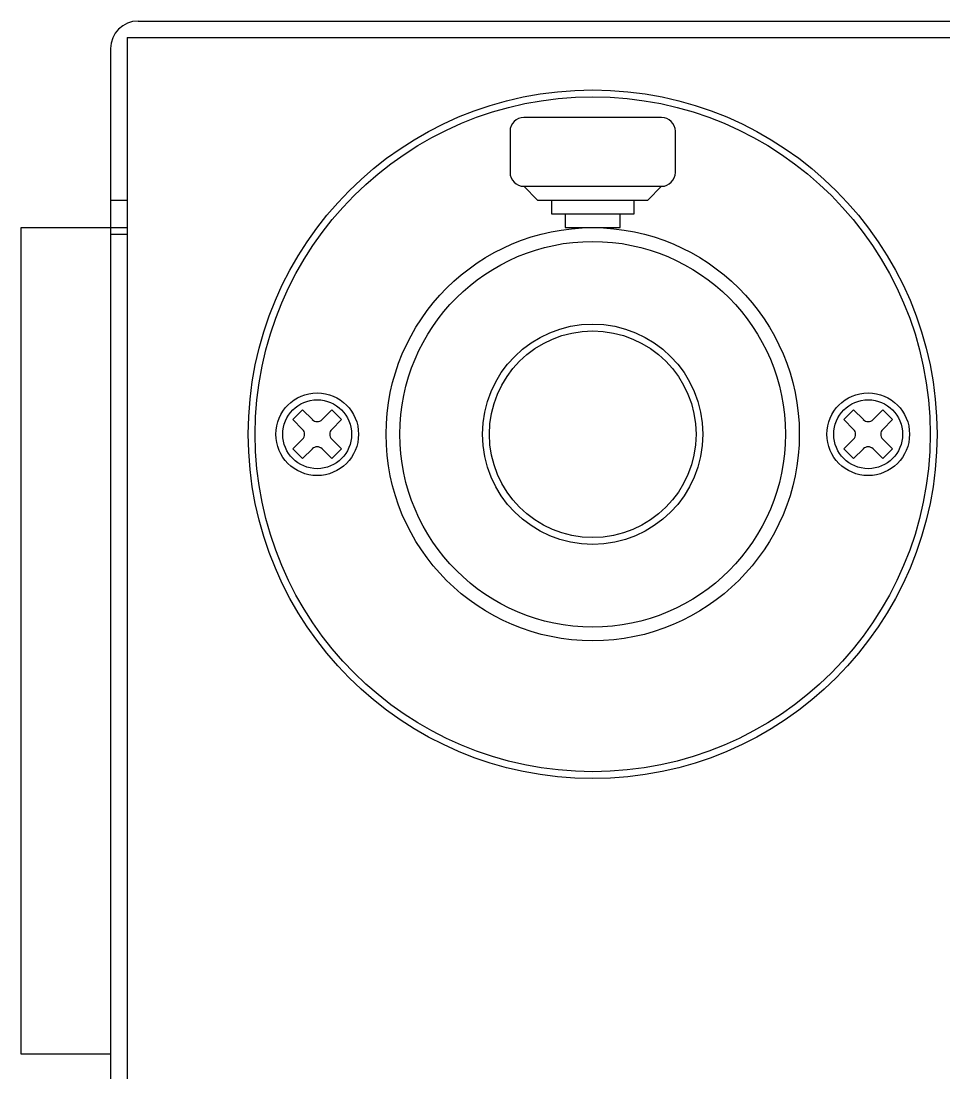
# Model space of a CAD drawing. Header units: millimetres. Extents: x 214 to 914, y 119 to 530.
# Drawn here: x 230.5 to 297.5, y 229 to 305.4 of the extents above; entities that cross this region are included whole.
import ezdxf

# ---------------------------------------------------------------- set-up
doc = ezdxf.new("R2010")
doc.units = ezdxf.units.MM
doc.layers.get('0').update_dxf_attribs({"lineweight": 30})

# ---------------------------------------------------------------- blocks, each defined once
blk = doc.blocks.new('A$C1A7F7AF9')
for p, q in [((8.5, 75), (134.5, 75)), ((7.7, 73.8), (135.3, 73.8)), ((7.7, 73.8), (7.7, -43.8)), ((6.5, 73), (6.5, 59.999)), ((46.5, 68), (36.5, 68)), ((35.5, 67), (35.5, 64)), ((47.5, 64), (47.5, 67)), ((36.5, 63), (46.5, 63)), ((6.5, 62), (7.7, 62)), ((0, 60), (6.5, 60)), ((0, 0), (0, 60)), ((6.5, 60), (6.5, 0)), ((6.5, 60), (7.7, 60)), ((7.7, 59.5), (6.5, 59.5)), ((6.5, 59.5), (6.5, -43)), ((19.732, 46.061), (20.439, 46.768)), ((20.439, 46.768), (21.147, 46.061)), ((22.561, 46.768), (21.854, 46.061)), ((23.268, 46.061), (22.561, 46.768)), ((59.732, 46.061), (60.439, 46.768)), ((60.439, 46.768), (61.147, 46.061)), ((62.561, 46.768), (61.854, 46.061)), ((63.268, 46.061), (62.561, 46.768)), ((20.439, 45.354), (19.732, 46.061)), ((22.561, 45.354), (23.268, 46.061)), ((60.439, 45.354), (59.732, 46.061)), ((62.561, 45.354), (63.268, 46.061)), ((20.439, 44.646), (19.732, 43.939)), ((23.268, 43.939), (22.561, 44.647)), ((60.439, 44.646), (59.732, 43.939)), ((63.268, 43.939), (62.561, 44.647)), ((19.732, 43.939), (20.439, 43.232)), ((20.439, 43.232), (21.147, 43.939)), ((21.854, 43.939), (22.561, 43.232)), ((22.561, 43.232), (23.268, 43.939)), ((59.732, 43.939), (60.439, 43.232)), ((60.439, 43.232), (61.147, 43.939)), ((61.854, 43.939), (62.561, 43.232)), ((62.561, 43.232), (63.268, 43.939)), ((6.5, 0), (0, 0))]:
    blk.add_line(p, q)
for points in [[(36.5, 63), (37.5, 62), (45.5, 62), (45.5, 62), (46.5, 63)], [(38.5, 62), (38.5, 61), (44.5, 61), (44.5, 62)], [(39.5, 61), (39.5, 60), (43.5, 60), (43.5, 61)]]:
    blk.add_lwpolyline(points)
for centre, radius in [((41.5, 45), 25), ((41.5, 45), 24.5), ((41.5, 45), 15), ((41.5, 45), 14), ((41.5, 45), 8), ((41.5, 45), 7.5), ((21.5, 45), 3), ((21.5, 45), 2.5), ((61.5, 45), 3), ((61.5, 45), 2.5)]:
    blk.add_circle(centre, radius)
for centre, radius, start, end in [((8.5, 73), 2, 90, 180), ((36.5, 67), 1, 90, 180), ((46.5, 67), 1, 0, 90), ((36.5, 64), 1, 180, 270), ((46.5, 64), 1, 270, 0), ((21.5, 46.414), 0.5, 225, 315), ((61.5, 46.414), 0.5, 225, 315), ((20.086, 45), 0.5, 0, 45), ((22.914, 45), 0.5, 135, 225), ((60.086, 45), 0.5, 0, 45), ((62.914, 45), 0.5, 135, 225), ((20.086, 45), 0.5, 315, 0), ((60.086, 45), 0.5, 315, 0), ((21.5, 43.586), 0.5, 45, 135), ((61.5, 43.586), 0.5, 45, 135)]:
    blk.add_arc(centre, radius, start, end)

msp = doc.modelspace()

# ---------------------------------------------------------------- block references
msp.add_blockref('A$C1A7F7AF9', (230.478, 230.378))

doc.saveas('drawing.dxf')
